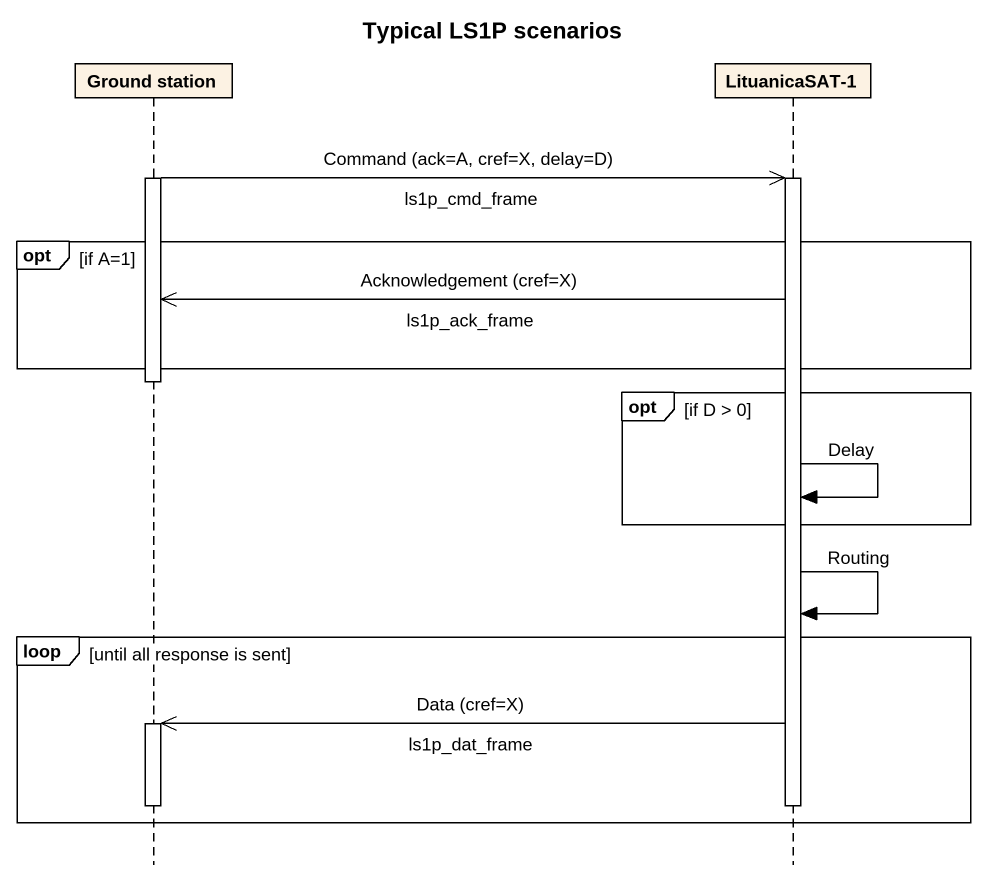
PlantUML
@startuml
title Typical LS1P scenarios
hide footbox
participant "Ground station" as Ground_station
participant "LituanicaSAT-1" as LituanicaSAT_1

activate Ground_station
Ground_station ->> LituanicaSAT_1 : Command (ack=A, cref=X, delay=D)\nls1p_cmd_frame
activate LituanicaSAT_1
opt if A=1
  LituanicaSAT_1 ->> Ground_station : Acknowledgement (cref=X)\nls1p_ack_frame
end
deactivate Ground_station
opt if D > 0
  LituanicaSAT_1 -> LituanicaSAT_1 : Delay
end
LituanicaSAT_1 -> LituanicaSAT_1 : Routing
loop until all response is sent
  LituanicaSAT_1 ->> Ground_station : Data (cref=X)\nls1p_dat_frame
  activate Ground_station
  deactivate Ground_station
  deactivate LituanicaSAT_1
end
@enduml
